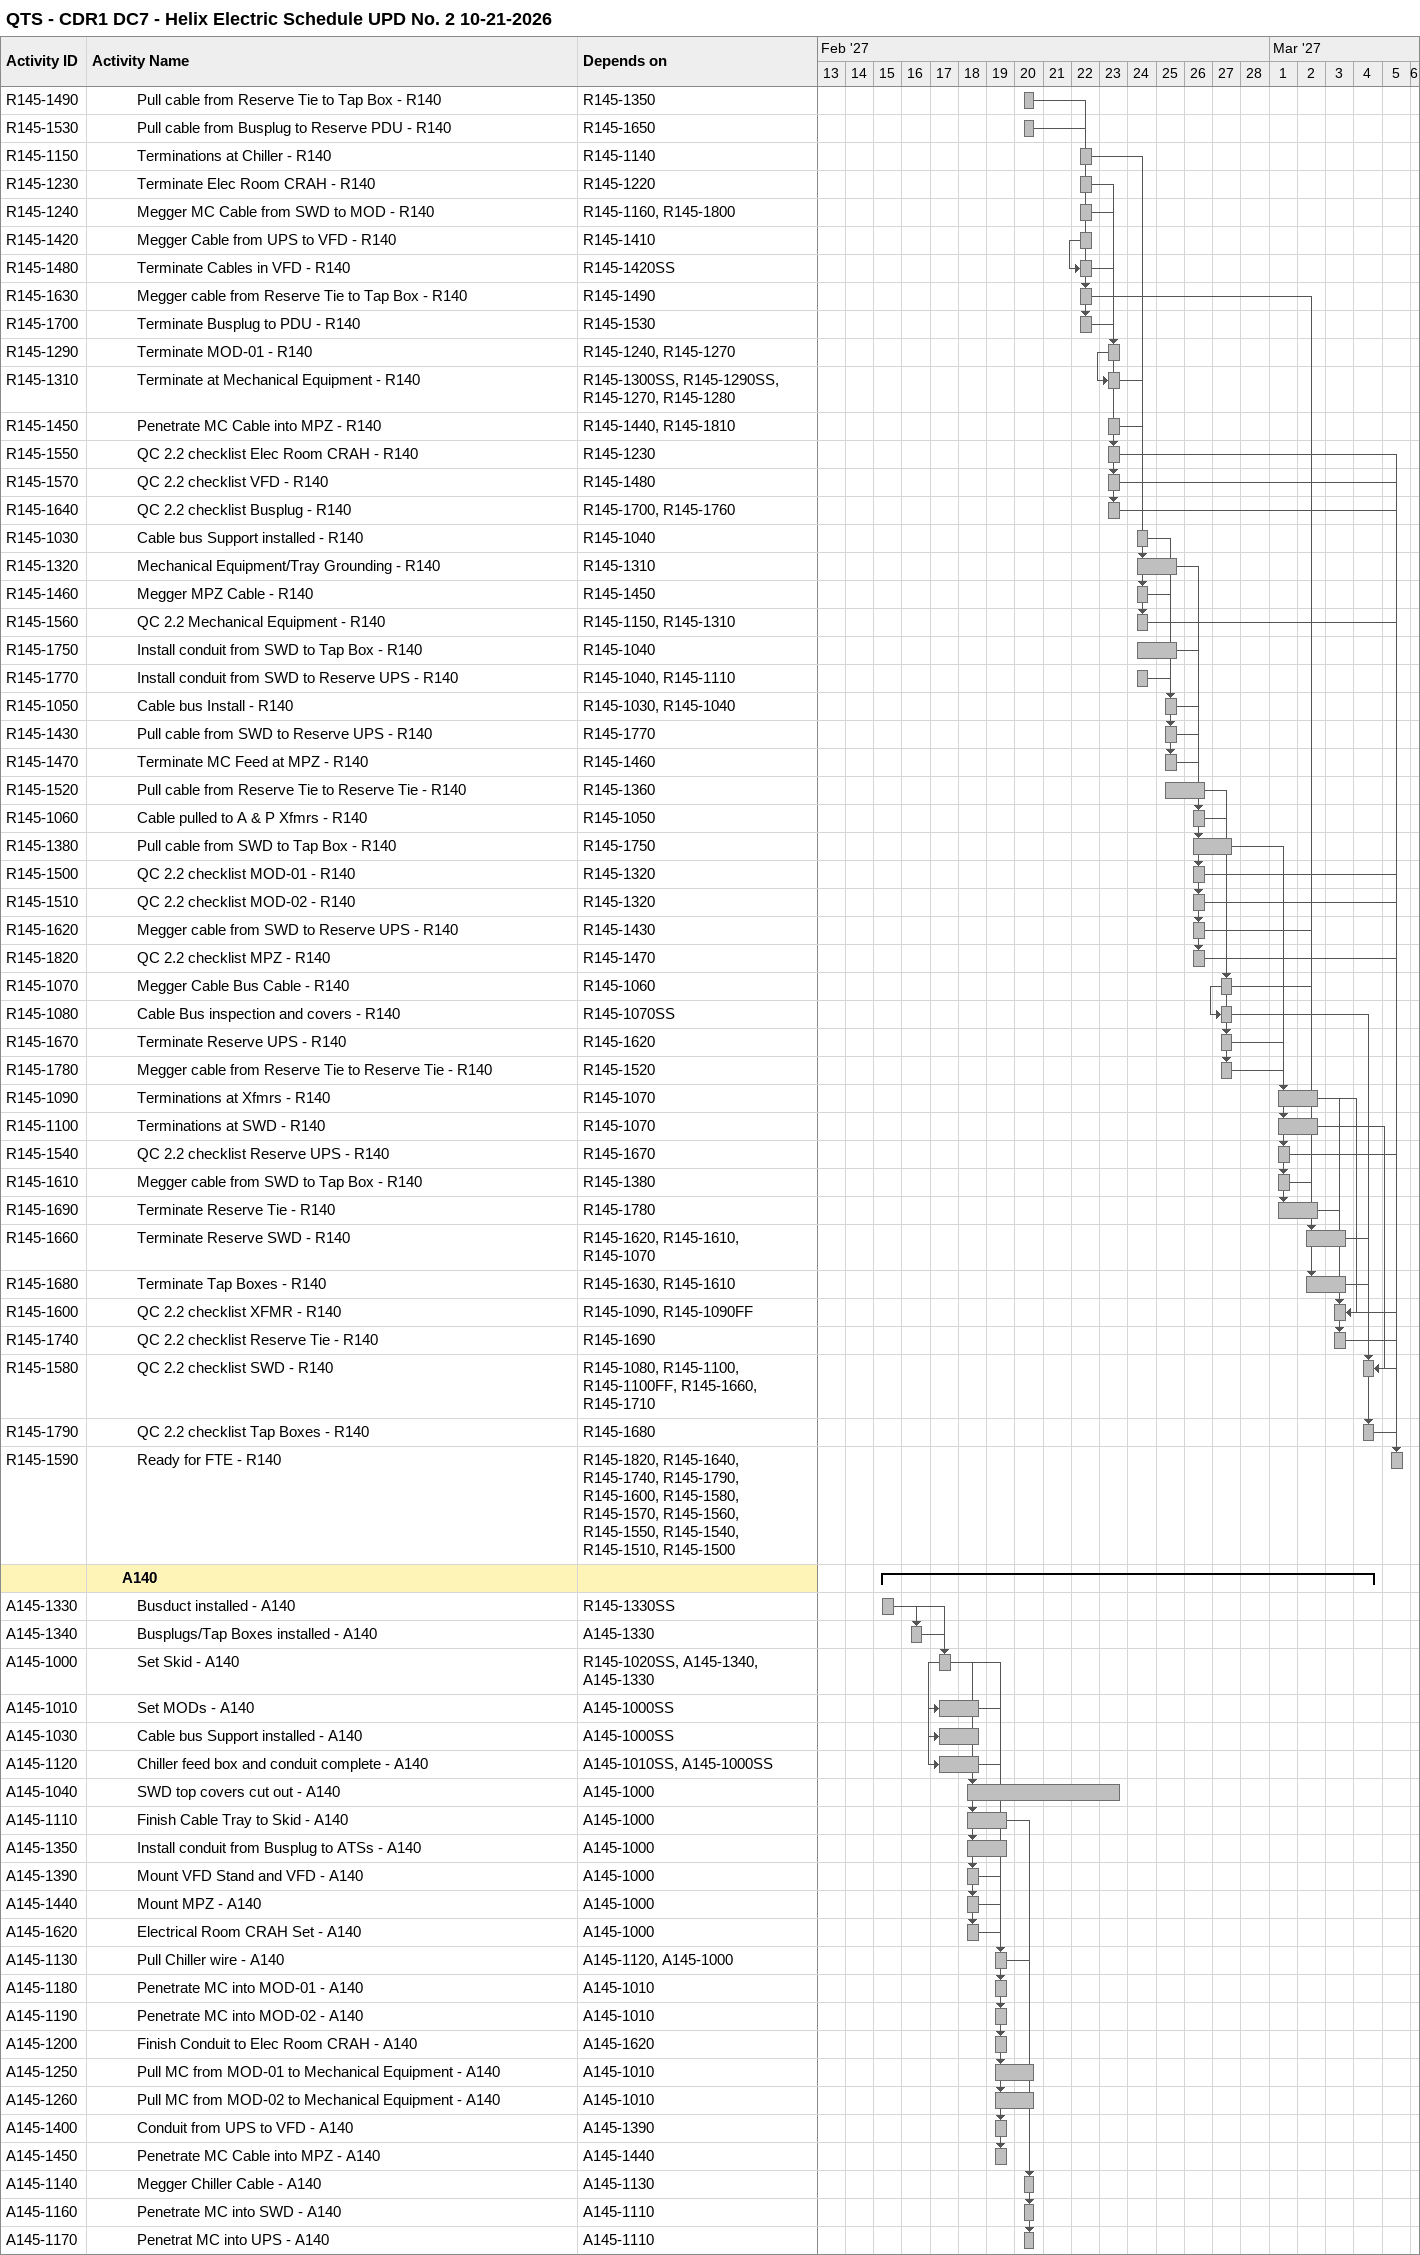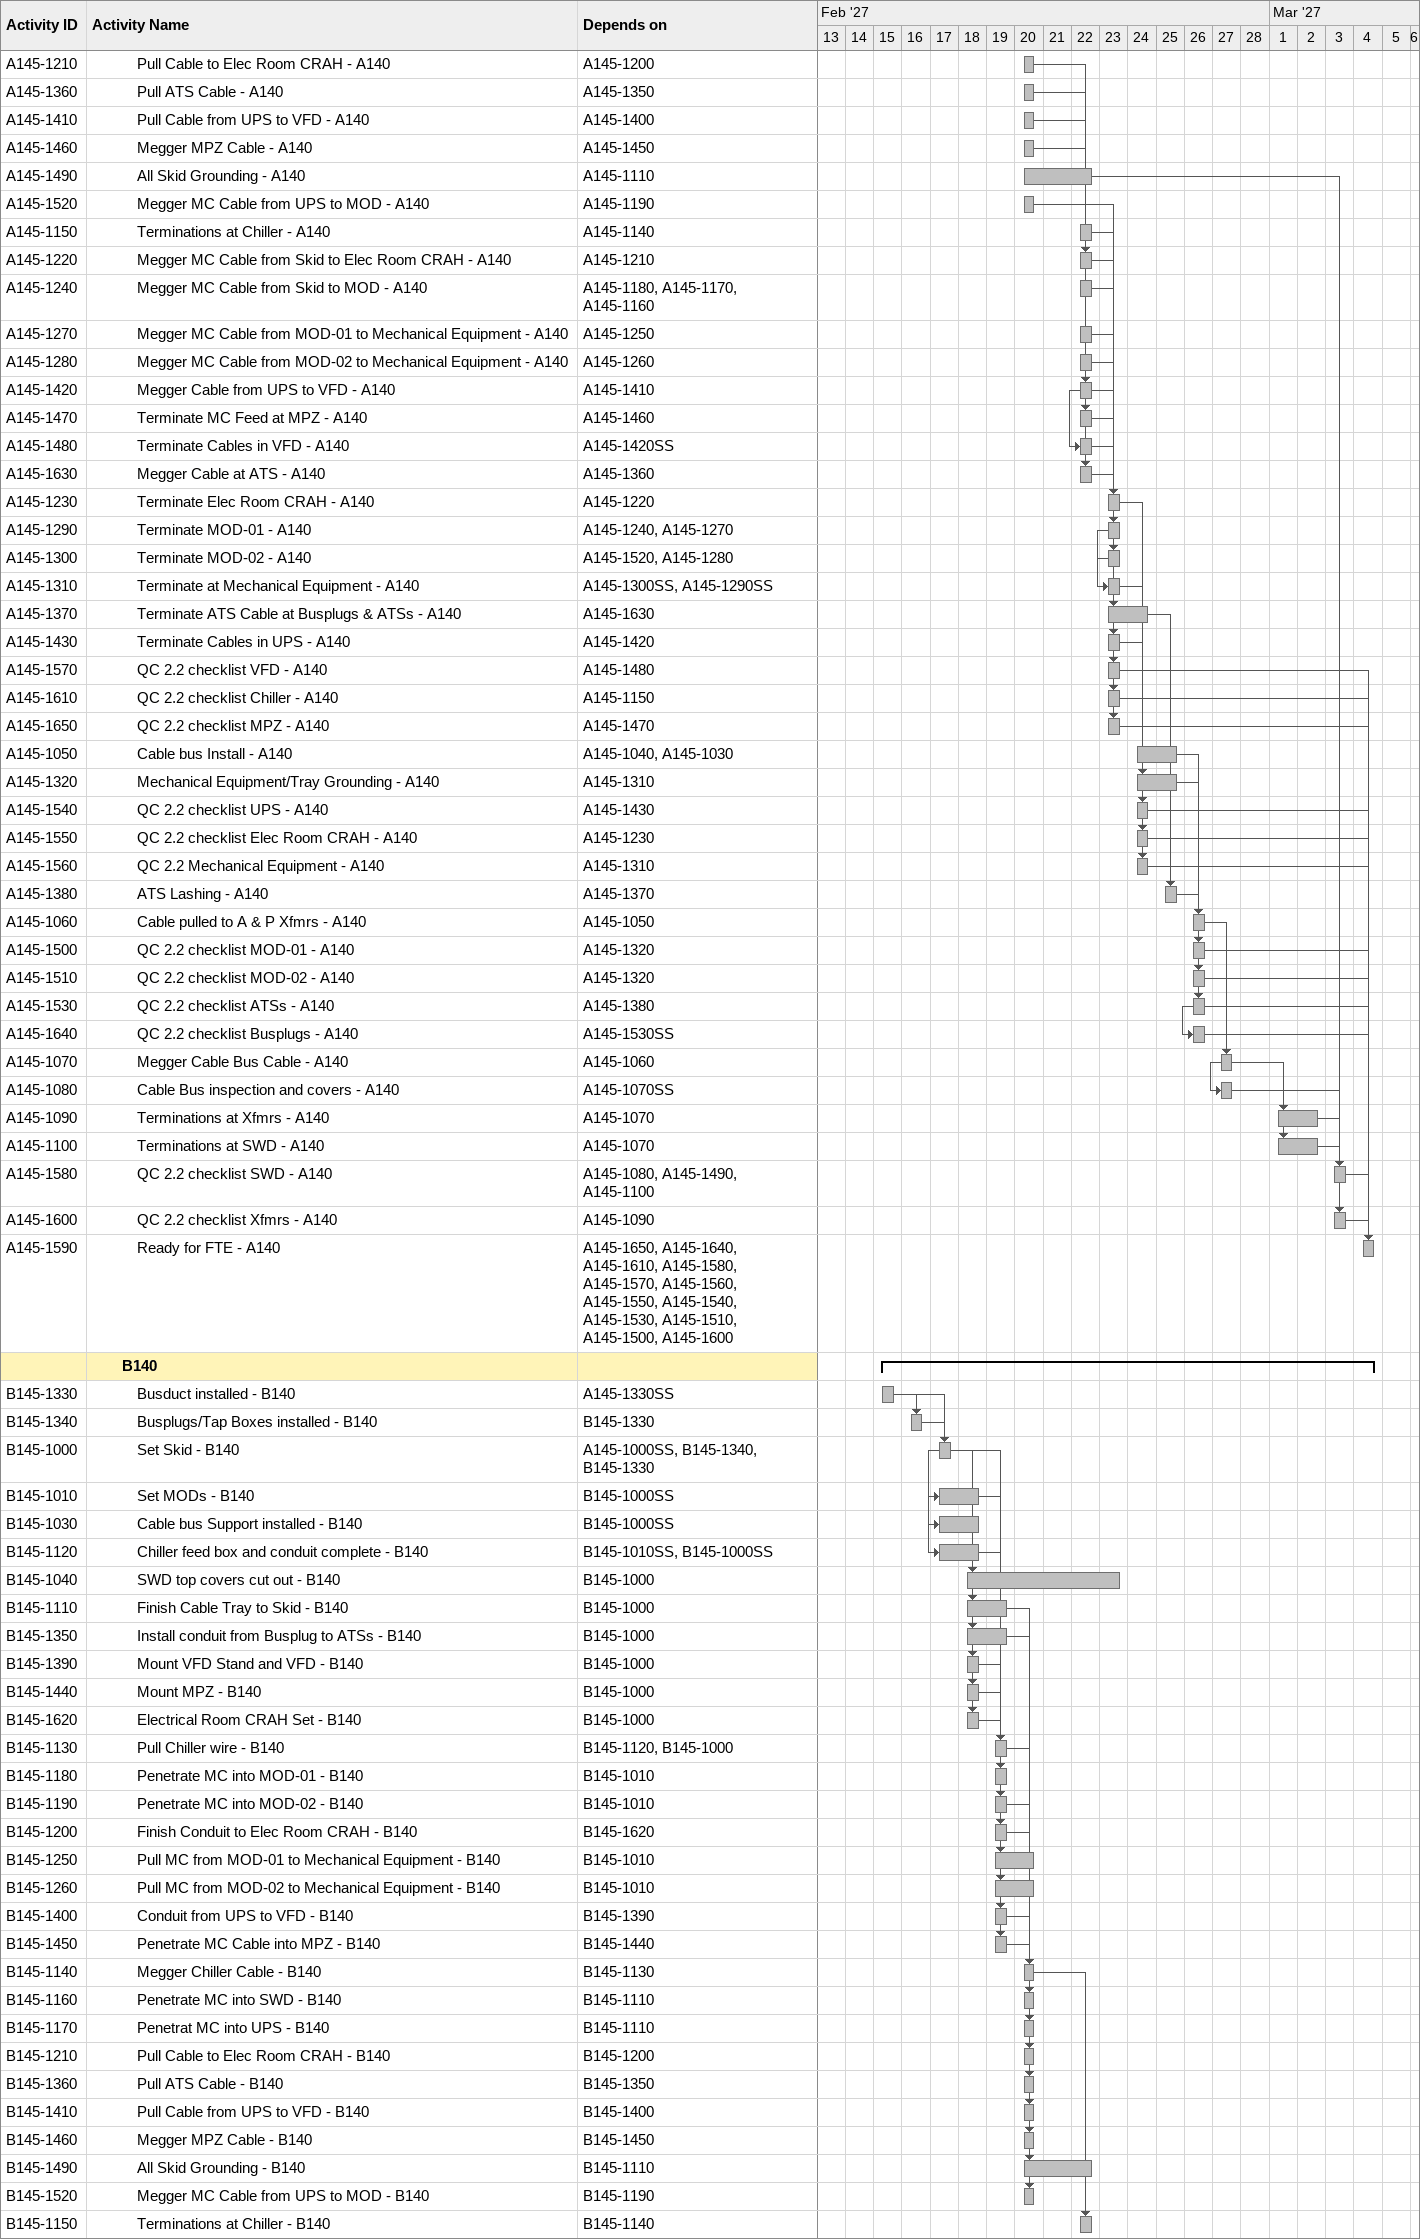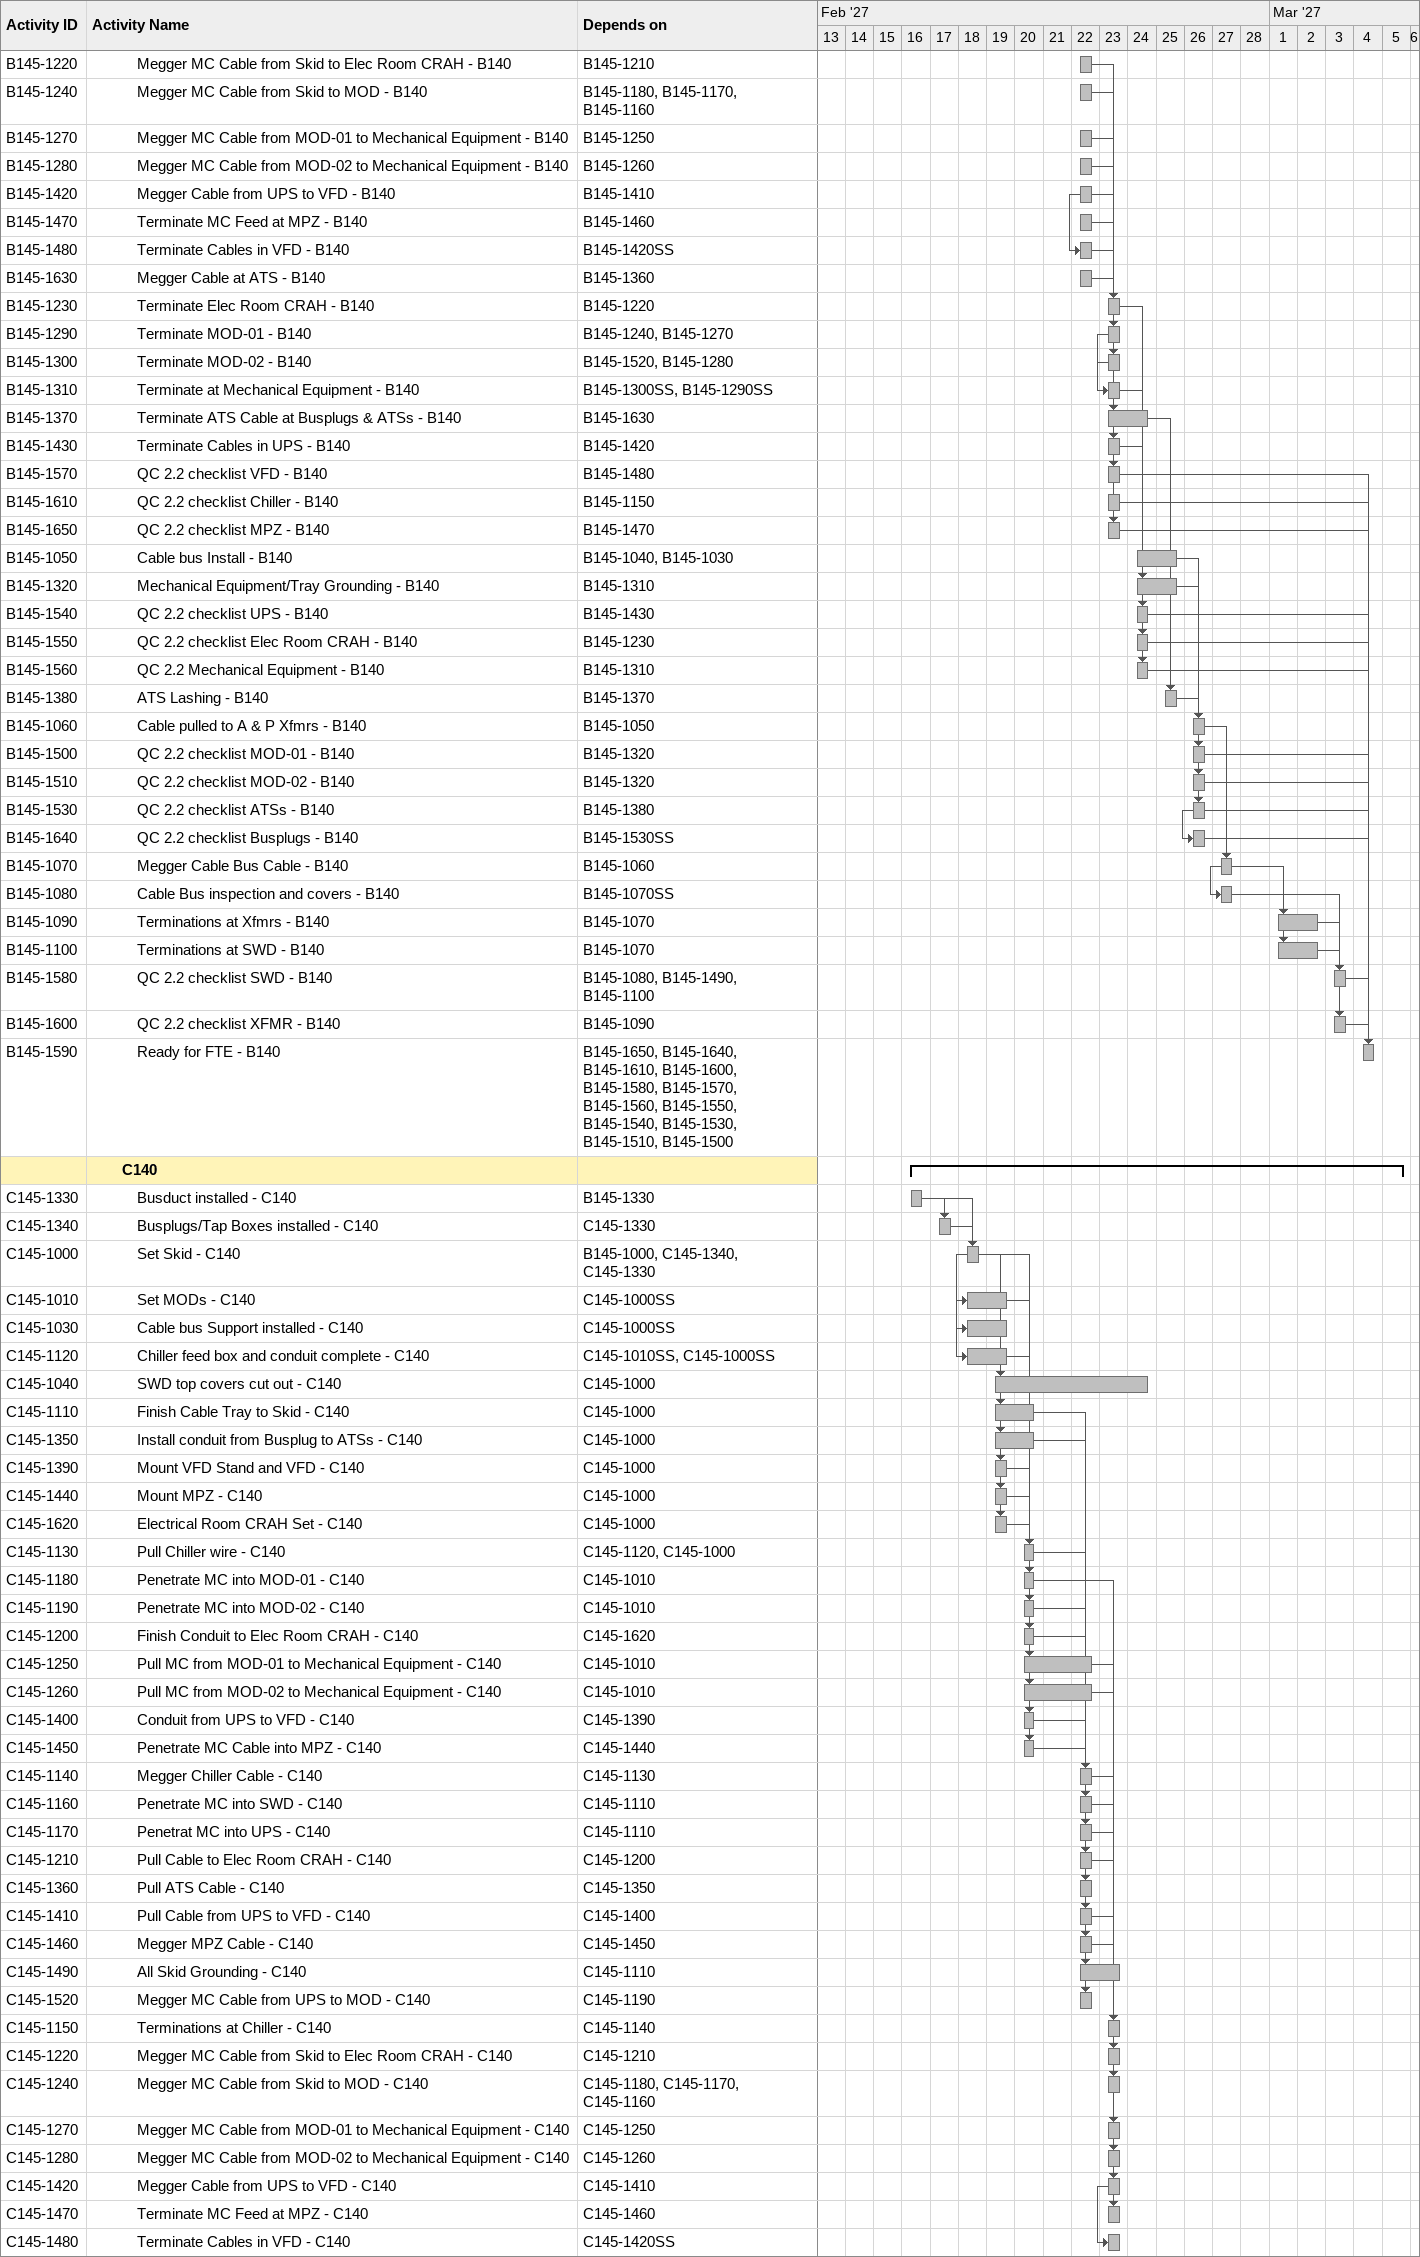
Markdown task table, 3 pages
QTS - CDR1 DC7 - Helix Electric Schedule UPD No. 2 10-21-2026

| ID | Level | Task | Start | Finish | Predecessors |
|---|---|---|---|---|---|
| R145-1490 | 4 | Pull cable from Reserve Tie to Tap Box - R140 | 2027-02-20 | 2027-02-20 | R145-1350 |
| R145-1530 | 4 | Pull cable from Busplug to Reserve PDU - R140 | 2027-02-20 | 2027-02-20 | R145-1650 |
| R145-1150 | 4 | Terminations at Chiller - R140 | 2027-02-22 | 2027-02-22 | R145-1140 |
| R145-1230 | 4 | Terminate Elec Room CRAH - R140 | 2027-02-22 | 2027-02-22 | R145-1220 |
| R145-1240 | 4 | Megger MC Cable from SWD to MOD - R140 | 2027-02-22 | 2027-02-22 | R145-1160, R145-1800 |
| R145-1420 | 4 | Megger Cable from UPS to VFD - R140 | 2027-02-22 | 2027-02-22 | R145-1410 |
| R145-1480 | 4 | Terminate Cables in VFD - R140 | 2027-02-22 | 2027-02-22 | R145-1420SS |
| R145-1630 | 4 | Megger cable from Reserve Tie to Tap Box - R140 | 2027-02-22 | 2027-02-22 | R145-1490 |
| R145-1700 | 4 | Terminate Busplug to PDU - R140 | 2027-02-22 | 2027-02-22 | R145-1530 |
| R145-1290 | 4 | Terminate MOD-01 - R140 | 2027-02-23 | 2027-02-23 | R145-1240, R145-1270 |
| R145-1310 | 4 | Terminate at Mechanical Equipment - R140 | 2027-02-23 | 2027-02-23 | R145-1300SS, R145-1290SS, R145-1270, R145-1280 |
| R145-1450 | 4 | Penetrate MC Cable into MPZ - R140 | 2027-02-23 | 2027-02-23 | R145-1440, R145-1810 |
| R145-1550 | 4 | QC 2.2 checklist Elec Room CRAH - R140 | 2027-02-23 | 2027-02-23 | R145-1230 |
| R145-1570 | 4 | QC 2.2 checklist VFD - R140 | 2027-02-23 | 2027-02-23 | R145-1480 |
| R145-1640 | 4 | QC 2.2 checklist Busplug - R140 | 2027-02-23 | 2027-02-23 | R145-1700, R145-1760 |
| R145-1030 | 4 | Cable bus Support installed - R140 | 2027-02-24 | 2027-02-24 | R145-1040 |
| R145-1320 | 4 | Mechanical Equipment/Tray Grounding - R140 | 2027-02-24 | 2027-02-25 | R145-1310 |
| R145-1460 | 4 | Megger MPZ Cable - R140 | 2027-02-24 | 2027-02-24 | R145-1450 |
| R145-1560 | 4 | QC 2.2 Mechanical Equipment - R140 | 2027-02-24 | 2027-02-24 | R145-1150, R145-1310 |
| R145-1750 | 4 | Install conduit from SWD to Tap Box - R140 | 2027-02-24 | 2027-02-25 | R145-1040 |
| R145-1770 | 4 | Install conduit from SWD to Reserve UPS - R140 | 2027-02-24 | 2027-02-24 | R145-1040, R145-1110 |
| R145-1050 | 4 | Cable bus Install - R140 | 2027-02-25 | 2027-02-25 | R145-1030, R145-1040 |
| R145-1430 | 4 | Pull cable from SWD to Reserve UPS - R140 | 2027-02-25 | 2027-02-25 | R145-1770 |
| R145-1470 | 4 | Terminate MC Feed at MPZ - R140 | 2027-02-25 | 2027-02-25 | R145-1460 |
| R145-1520 | 4 | Pull cable from Reserve Tie to Reserve Tie - R140 | 2027-02-25 | 2027-02-26 | R145-1360 |
| R145-1060 | 4 | Cable pulled to A & P Xfmrs - R140 | 2027-02-26 | 2027-02-26 | R145-1050 |
| R145-1380 | 4 | Pull cable from SWD to Tap Box - R140 | 2027-02-26 | 2027-02-27 | R145-1750 |
| R145-1500 | 4 | QC 2.2 checklist MOD-01 - R140 | 2027-02-26 | 2027-02-26 | R145-1320 |
| R145-1510 | 4 | QC 2.2 checklist MOD-02 - R140 | 2027-02-26 | 2027-02-26 | R145-1320 |
| R145-1620 | 4 | Megger cable from SWD to Reserve UPS - R140 | 2027-02-26 | 2027-02-26 | R145-1430 |
| R145-1820 | 4 | QC 2.2 checklist MPZ - R140 | 2027-02-26 | 2027-02-26 | R145-1470 |
| R145-1070 | 4 | Megger Cable Bus Cable - R140 | 2027-02-27 | 2027-02-27 | R145-1060 |
| R145-1080 | 4 | Cable Bus inspection and covers - R140 | 2027-02-27 | 2027-02-27 | R145-1070SS |
| R145-1670 | 4 | Terminate Reserve UPS - R140 | 2027-02-27 | 2027-02-27 | R145-1620 |
| R145-1780 | 4 | Megger cable from Reserve Tie to Reserve Tie - R140 | 2027-02-27 | 2027-02-27 | R145-1520 |
| R145-1090 | 4 | Terminations at Xfmrs - R140 | 2027-03-01 | 2027-03-02 | R145-1070 |
| R145-1100 | 4 | Terminations at SWD - R140 | 2027-03-01 | 2027-03-02 | R145-1070 |
| R145-1540 | 4 | QC 2.2 checklist Reserve UPS - R140 | 2027-03-01 | 2027-03-01 | R145-1670 |
| R145-1610 | 4 | Megger cable from SWD to Tap Box - R140 | 2027-03-01 | 2027-03-01 | R145-1380 |
| R145-1690 | 4 | Terminate Reserve Tie - R140 | 2027-03-01 | 2027-03-02 | R145-1780 |
| R145-1660 | 4 | Terminate Reserve SWD - R140 | 2027-03-02 | 2027-03-03 | R145-1620, R145-1610, R145-1070 |
| R145-1680 | 4 | Terminate Tap Boxes - R140 | 2027-03-02 | 2027-03-03 | R145-1630, R145-1610 |
| R145-1600 | 4 | QC 2.2 checklist XFMR - R140 | 2027-03-03 | 2027-03-03 | R145-1090, R145-1090FF |
| R145-1740 | 4 | QC 2.2 checklist Reserve Tie - R140 | 2027-03-03 | 2027-03-03 | R145-1690 |
| R145-1580 | 4 | QC 2.2 checklist SWD - R140 | 2027-03-04 | 2027-03-04 | R145-1080, R145-1100, R145-1100FF, R145-1660, R145-1710 |
| R145-1790 | 4 | QC 2.2 checklist Tap Boxes - R140 | 2027-03-04 | 2027-03-04 | R145-1680 |
| R145-1590 | 4 | Ready for FTE - R140 | 2027-03-05 | 2027-03-05 | R145-1820, R145-1640, R145-1740, R145-1790, R145-1600, R145-1580, R145-1570, R145-1560, R145-1550, R145-1540, R145-1510, R145-1500 |
|  | 3 | **A140** | 2027-02-15 | 2027-03-04 |  |
| A145-1330 | 4 | Busduct installed - A140 | 2027-02-15 | 2027-02-15 | R145-1330SS |
| A145-1340 | 4 | Busplugs/Tap Boxes installed - A140 | 2027-02-16 | 2027-02-16 | A145-1330 |
| A145-1000 | 4 | Set Skid - A140 | 2027-02-17 | 2027-02-17 | R145-1020SS, A145-1340, A145-1330 |
| A145-1010 | 4 | Set MODs - A140 | 2027-02-17 | 2027-02-18 | A145-1000SS |
| A145-1030 | 4 | Cable bus Support installed - A140 | 2027-02-17 | 2027-02-18 | A145-1000SS |
| A145-1120 | 4 | Chiller feed box and conduit complete - A140 | 2027-02-17 | 2027-02-18 | A145-1010SS, A145-1000SS |
| A145-1040 | 4 | SWD top covers cut out - A140 | 2027-02-18 | 2027-02-23 | A145-1000 |
| A145-1110 | 4 | Finish Cable Tray to Skid - A140 | 2027-02-18 | 2027-02-19 | A145-1000 |
| A145-1350 | 4 | Install conduit from Busplug to ATSs - A140 | 2027-02-18 | 2027-02-19 | A145-1000 |
| A145-1390 | 4 | Mount VFD Stand and VFD - A140 | 2027-02-18 | 2027-02-18 | A145-1000 |
| A145-1440 | 4 | Mount MPZ - A140 | 2027-02-18 | 2027-02-18 | A145-1000 |
| A145-1620 | 4 | Electrical Room CRAH Set - A140 | 2027-02-18 | 2027-02-18 | A145-1000 |
| A145-1130 | 4 | Pull Chiller wire - A140 | 2027-02-19 | 2027-02-19 | A145-1120, A145-1000 |
| A145-1180 | 4 | Penetrate MC into MOD-01 - A140 | 2027-02-19 | 2027-02-19 | A145-1010 |
| A145-1190 | 4 | Penetrate MC into MOD-02 - A140 | 2027-02-19 | 2027-02-19 | A145-1010 |
| A145-1200 | 4 | Finish Conduit to Elec Room CRAH - A140 | 2027-02-19 | 2027-02-19 | A145-1620 |
| A145-1250 | 4 | Pull MC from MOD-01 to Mechanical Equipment - A140 | 2027-02-19 | 2027-02-20 | A145-1010 |
| A145-1260 | 4 | Pull MC from MOD-02 to Mechanical Equipment - A140 | 2027-02-19 | 2027-02-20 | A145-1010 |
| A145-1400 | 4 | Conduit from UPS to VFD - A140 | 2027-02-19 | 2027-02-19 | A145-1390 |
| A145-1450 | 4 | Penetrate MC Cable into MPZ - A140 | 2027-02-19 | 2027-02-19 | A145-1440 |
| A145-1140 | 4 | Megger Chiller Cable - A140 | 2027-02-20 | 2027-02-20 | A145-1130 |
| A145-1160 | 4 | Penetrate MC into SWD - A140 | 2027-02-20 | 2027-02-20 | A145-1110 |
| A145-1170 | 4 | Penetrat MC into UPS - A140 | 2027-02-20 | 2027-02-20 | A145-1110 |
| A145-1210 | 4 | Pull Cable to Elec Room CRAH - A140 | 2027-02-20 | 2027-02-20 | A145-1200 |
| A145-1360 | 4 | Pull ATS Cable - A140 | 2027-02-20 | 2027-02-20 | A145-1350 |
| A145-1410 | 4 | Pull Cable from UPS to VFD - A140 | 2027-02-20 | 2027-02-20 | A145-1400 |
| A145-1460 | 4 | Megger MPZ Cable - A140 | 2027-02-20 | 2027-02-20 | A145-1450 |
| A145-1490 | 4 | All Skid Grounding - A140 | 2027-02-20 | 2027-02-22 | A145-1110 |
| A145-1520 | 4 | Megger MC Cable from UPS to MOD - A140 | 2027-02-20 | 2027-02-20 | A145-1190 |
| A145-1150 | 4 | Terminations at Chiller - A140 | 2027-02-22 | 2027-02-22 | A145-1140 |
| A145-1220 | 4 | Megger MC Cable from Skid to Elec Room CRAH - A140 | 2027-02-22 | 2027-02-22 | A145-1210 |
| A145-1240 | 4 | Megger MC Cable from Skid to MOD - A140 | 2027-02-22 | 2027-02-22 | A145-1180, A145-1170, A145-1160 |
| A145-1270 | 4 | Megger MC Cable from MOD-01 to Mechanical Equipment - A140 | 2027-02-22 | 2027-02-22 | A145-1250 |
| A145-1280 | 4 | Megger MC Cable from MOD-02 to Mechanical Equipment - A140 | 2027-02-22 | 2027-02-22 | A145-1260 |
| A145-1420 | 4 | Megger Cable from UPS to VFD - A140 | 2027-02-22 | 2027-02-22 | A145-1410 |
| A145-1470 | 4 | Terminate MC Feed at MPZ - A140 | 2027-02-22 | 2027-02-22 | A145-1460 |
| A145-1480 | 4 | Terminate Cables in VFD - A140 | 2027-02-22 | 2027-02-22 | A145-1420SS |
| A145-1630 | 4 | Megger Cable at ATS - A140 | 2027-02-22 | 2027-02-22 | A145-1360 |
| A145-1230 | 4 | Terminate Elec Room CRAH - A140 | 2027-02-23 | 2027-02-23 | A145-1220 |
| A145-1290 | 4 | Terminate MOD-01 - A140 | 2027-02-23 | 2027-02-23 | A145-1240, A145-1270 |
| A145-1300 | 4 | Terminate MOD-02 - A140 | 2027-02-23 | 2027-02-23 | A145-1520, A145-1280 |
| A145-1310 | 4 | Terminate at Mechanical Equipment - A140 | 2027-02-23 | 2027-02-23 | A145-1300SS, A145-1290SS |
| A145-1370 | 4 | Terminate ATS Cable at Busplugs & ATSs - A140 | 2027-02-23 | 2027-02-24 | A145-1630 |
| A145-1430 | 4 | Terminate Cables in UPS - A140 | 2027-02-23 | 2027-02-23 | A145-1420 |
| A145-1570 | 4 | QC 2.2 checklist VFD - A140 | 2027-02-23 | 2027-02-23 | A145-1480 |
| A145-1610 | 4 | QC 2.2 checklist Chiller - A140 | 2027-02-23 | 2027-02-23 | A145-1150 |
| A145-1650 | 4 | QC 2.2 checklist MPZ - A140 | 2027-02-23 | 2027-02-23 | A145-1470 |
| A145-1050 | 4 | Cable bus Install - A140 | 2027-02-24 | 2027-02-25 | A145-1040, A145-1030 |
| A145-1320 | 4 | Mechanical Equipment/Tray Grounding - A140 | 2027-02-24 | 2027-02-25 | A145-1310 |
| A145-1540 | 4 | QC 2.2 checklist UPS - A140 | 2027-02-24 | 2027-02-24 | A145-1430 |
| A145-1550 | 4 | QC 2.2 checklist Elec Room CRAH - A140 | 2027-02-24 | 2027-02-24 | A145-1230 |
| A145-1560 | 4 | QC 2.2 Mechanical Equipment - A140 | 2027-02-24 | 2027-02-24 | A145-1310 |
| A145-1380 | 4 | ATS Lashing - A140 | 2027-02-25 | 2027-02-25 | A145-1370 |
| A145-1060 | 4 | Cable pulled to A & P Xfmrs - A140 | 2027-02-26 | 2027-02-26 | A145-1050 |
| A145-1500 | 4 | QC 2.2 checklist MOD-01 - A140 | 2027-02-26 | 2027-02-26 | A145-1320 |
| A145-1510 | 4 | QC 2.2 checklist MOD-02 - A140 | 2027-02-26 | 2027-02-26 | A145-1320 |
| A145-1530 | 4 | QC 2.2 checklist ATSs - A140 | 2027-02-26 | 2027-02-26 | A145-1380 |
| A145-1640 | 4 | QC 2.2 checklist Busplugs - A140 | 2027-02-26 | 2027-02-26 | A145-1530SS |
| A145-1070 | 4 | Megger Cable Bus Cable - A140 | 2027-02-27 | 2027-02-27 | A145-1060 |
| A145-1080 | 4 | Cable Bus inspection and covers - A140 | 2027-02-27 | 2027-02-27 | A145-1070SS |
| A145-1090 | 4 | Terminations at Xfmrs - A140 | 2027-03-01 | 2027-03-02 | A145-1070 |
| A145-1100 | 4 | Terminations at SWD - A140 | 2027-03-01 | 2027-03-02 | A145-1070 |
| A145-1580 | 4 | QC 2.2 checklist SWD - A140 | 2027-03-03 | 2027-03-03 | A145-1080, A145-1490, A145-1100 |
| A145-1600 | 4 | QC 2.2 checklist Xfmrs - A140 | 2027-03-03 | 2027-03-03 | A145-1090 |
| A145-1590 | 4 | Ready for FTE - A140 | 2027-03-04 | 2027-03-04 | A145-1650, A145-1640, A145-1610, A145-1580, A145-1570, A145-1560, A145-1550, A145-1540, A145-1530, A145-1510, A145-1500, A145-1600 |
|  | 3 | **B140** | 2027-02-15 | 2027-03-04 |  |
| B145-1330 | 4 | Busduct installed - B140 | 2027-02-15 | 2027-02-15 | A145-1330SS |
| B145-1340 | 4 | Busplugs/Tap Boxes installed - B140 | 2027-02-16 | 2027-02-16 | B145-1330 |
| B145-1000 | 4 | Set Skid - B140 | 2027-02-17 | 2027-02-17 | A145-1000SS, B145-1340, B145-1330 |
| B145-1010 | 4 | Set MODs - B140 | 2027-02-17 | 2027-02-18 | B145-1000SS |
| B145-1030 | 4 | Cable bus Support installed - B140 | 2027-02-17 | 2027-02-18 | B145-1000SS |
| B145-1120 | 4 | Chiller feed box and conduit complete - B140 | 2027-02-17 | 2027-02-18 | B145-1010SS, B145-1000SS |
| B145-1040 | 4 | SWD top covers cut out - B140 | 2027-02-18 | 2027-02-23 | B145-1000 |
| B145-1110 | 4 | Finish Cable Tray to Skid - B140 | 2027-02-18 | 2027-02-19 | B145-1000 |
| B145-1350 | 4 | Install conduit from Busplug to ATSs - B140 | 2027-02-18 | 2027-02-19 | B145-1000 |
| B145-1390 | 4 | Mount VFD Stand and VFD - B140 | 2027-02-18 | 2027-02-18 | B145-1000 |
| B145-1440 | 4 | Mount MPZ - B140 | 2027-02-18 | 2027-02-18 | B145-1000 |
| B145-1620 | 4 | Electrical Room CRAH Set - B140 | 2027-02-18 | 2027-02-18 | B145-1000 |
| B145-1130 | 4 | Pull Chiller wire - B140 | 2027-02-19 | 2027-02-19 | B145-1120, B145-1000 |
| B145-1180 | 4 | Penetrate MC into MOD-01 - B140 | 2027-02-19 | 2027-02-19 | B145-1010 |
| B145-1190 | 4 | Penetrate MC into MOD-02 - B140 | 2027-02-19 | 2027-02-19 | B145-1010 |
| B145-1200 | 4 | Finish Conduit to Elec Room CRAH - B140 | 2027-02-19 | 2027-02-19 | B145-1620 |
| B145-1250 | 4 | Pull MC from MOD-01 to Mechanical Equipment - B140 | 2027-02-19 | 2027-02-20 | B145-1010 |
| B145-1260 | 4 | Pull MC from MOD-02 to Mechanical Equipment - B140 | 2027-02-19 | 2027-02-20 | B145-1010 |
| B145-1400 | 4 | Conduit from UPS to VFD - B140 | 2027-02-19 | 2027-02-19 | B145-1390 |
| B145-1450 | 4 | Penetrate MC Cable into MPZ - B140 | 2027-02-19 | 2027-02-19 | B145-1440 |
| B145-1140 | 4 | Megger Chiller Cable - B140 | 2027-02-20 | 2027-02-20 | B145-1130 |
| B145-1160 | 4 | Penetrate MC into SWD - B140 | 2027-02-20 | 2027-02-20 | B145-1110 |
| B145-1170 | 4 | Penetrat MC into UPS - B140 | 2027-02-20 | 2027-02-20 | B145-1110 |
| B145-1210 | 4 | Pull Cable to Elec Room CRAH - B140 | 2027-02-20 | 2027-02-20 | B145-1200 |
| B145-1360 | 4 | Pull ATS Cable - B140 | 2027-02-20 | 2027-02-20 | B145-1350 |
| B145-1410 | 4 | Pull Cable from UPS to VFD - B140 | 2027-02-20 | 2027-02-20 | B145-1400 |
| B145-1460 | 4 | Megger MPZ Cable - B140 | 2027-02-20 | 2027-02-20 | B145-1450 |
| B145-1490 | 4 | All Skid Grounding - B140 | 2027-02-20 | 2027-02-22 | B145-1110 |
| B145-1520 | 4 | Megger MC Cable from UPS to MOD - B140 | 2027-02-20 | 2027-02-20 | B145-1190 |
| B145-1150 | 4 | Terminations at Chiller - B140 | 2027-02-22 | 2027-02-22 | B145-1140 |
| B145-1220 | 4 | Megger MC Cable from Skid to Elec Room CRAH - B140 | 2027-02-22 | 2027-02-22 | B145-1210 |
| B145-1240 | 4 | Megger MC Cable from Skid to MOD - B140 | 2027-02-22 | 2027-02-22 | B145-1180, B145-1170, B145-1160 |
| B145-1270 | 4 | Megger MC Cable from MOD-01 to Mechanical Equipment - B140 | 2027-02-22 | 2027-02-22 | B145-1250 |
| B145-1280 | 4 | Megger MC Cable from MOD-02 to Mechanical Equipment - B140 | 2027-02-22 | 2027-02-22 | B145-1260 |
| B145-1420 | 4 | Megger Cable from UPS to VFD - B140 | 2027-02-22 | 2027-02-22 | B145-1410 |
| B145-1470 | 4 | Terminate MC Feed at MPZ - B140 | 2027-02-22 | 2027-02-22 | B145-1460 |
| B145-1480 | 4 | Terminate Cables in VFD - B140 | 2027-02-22 | 2027-02-22 | B145-1420SS |
| B145-1630 | 4 | Megger Cable at ATS - B140 | 2027-02-22 | 2027-02-22 | B145-1360 |
| B145-1230 | 4 | Terminate Elec Room CRAH - B140 | 2027-02-23 | 2027-02-23 | B145-1220 |
| B145-1290 | 4 | Terminate MOD-01 - B140 | 2027-02-23 | 2027-02-23 | B145-1240, B145-1270 |
| B145-1300 | 4 | Terminate MOD-02 - B140 | 2027-02-23 | 2027-02-23 | B145-1520, B145-1280 |
| B145-1310 | 4 | Terminate at Mechanical Equipment - B140 | 2027-02-23 | 2027-02-23 | B145-1300SS, B145-1290SS |
| B145-1370 | 4 | Terminate ATS Cable at Busplugs & ATSs - B140 | 2027-02-23 | 2027-02-24 | B145-1630 |
| B145-1430 | 4 | Terminate Cables in UPS - B140 | 2027-02-23 | 2027-02-23 | B145-1420 |
| B145-1570 | 4 | QC 2.2 checklist VFD - B140 | 2027-02-23 | 2027-02-23 | B145-1480 |
| B145-1610 | 4 | QC 2.2 checklist Chiller - B140 | 2027-02-23 | 2027-02-23 | B145-1150 |
| B145-1650 | 4 | QC 2.2 checklist MPZ - B140 | 2027-02-23 | 2027-02-23 | B145-1470 |
| B145-1050 | 4 | Cable bus Install - B140 | 2027-02-24 | 2027-02-25 | B145-1040, B145-1030 |
| B145-1320 | 4 | Mechanical Equipment/Tray Grounding - B140 | 2027-02-24 | 2027-02-25 | B145-1310 |
| B145-1540 | 4 | QC 2.2 checklist UPS - B140 | 2027-02-24 | 2027-02-24 | B145-1430 |
| B145-1550 | 4 | QC 2.2 checklist Elec Room CRAH - B140 | 2027-02-24 | 2027-02-24 | B145-1230 |
| B145-1560 | 4 | QC 2.2 Mechanical Equipment - B140 | 2027-02-24 | 2027-02-24 | B145-1310 |
| B145-1380 | 4 | ATS Lashing - B140 | 2027-02-25 | 2027-02-25 | B145-1370 |
| B145-1060 | 4 | Cable pulled to A & P Xfmrs - B140 | 2027-02-26 | 2027-02-26 | B145-1050 |
| B145-1500 | 4 | QC 2.2 checklist MOD-01 - B140 | 2027-02-26 | 2027-02-26 | B145-1320 |
| B145-1510 | 4 | QC 2.2 checklist MOD-02 - B140 | 2027-02-26 | 2027-02-26 | B145-1320 |
| B145-1530 | 4 | QC 2.2 checklist ATSs - B140 | 2027-02-26 | 2027-02-26 | B145-1380 |
| B145-1640 | 4 | QC 2.2 checklist Busplugs - B140 | 2027-02-26 | 2027-02-26 | B145-1530SS |
| B145-1070 | 4 | Megger Cable Bus Cable - B140 | 2027-02-27 | 2027-02-27 | B145-1060 |
| B145-1080 | 4 | Cable Bus inspection and covers - B140 | 2027-02-27 | 2027-02-27 | B145-1070SS |
| B145-1090 | 4 | Terminations at Xfmrs - B140 | 2027-03-01 | 2027-03-02 | B145-1070 |
| B145-1100 | 4 | Terminations at SWD - B140 | 2027-03-01 | 2027-03-02 | B145-1070 |
| B145-1580 | 4 | QC 2.2 checklist SWD - B140 | 2027-03-03 | 2027-03-03 | B145-1080, B145-1490, B145-1100 |
| B145-1600 | 4 | QC 2.2 checklist XFMR - B140 | 2027-03-03 | 2027-03-03 | B145-1090 |
| B145-1590 | 4 | Ready for FTE - B140 | 2027-03-04 | 2027-03-04 | B145-1650, B145-1640, B145-1610, B145-1600, B145-1580, B145-1570, B145-1560, B145-1550, B145-1540, B145-1530, B145-1510, B145-1500 |
|  | 3 | **C140** | 2027-02-16 | 2027-03-05 |  |
| C145-1330 | 4 | Busduct installed - C140 | 2027-02-16 | 2027-02-16 | B145-1330 |
| C145-1340 | 4 | Busplugs/Tap Boxes installed - C140 | 2027-02-17 | 2027-02-17 | C145-1330 |
| C145-1000 | 4 | Set Skid - C140 | 2027-02-18 | 2027-02-18 | B145-1000, C145-1340, C145-1330 |
| C145-1010 | 4 | Set MODs - C140 | 2027-02-18 | 2027-02-19 | C145-1000SS |
| C145-1030 | 4 | Cable bus Support installed - C140 | 2027-02-18 | 2027-02-19 | C145-1000SS |
| C145-1120 | 4 | Chiller feed box and conduit complete - C140 | 2027-02-18 | 2027-02-19 | C145-1010SS, C145-1000SS |
| C145-1040 | 4 | SWD top covers cut out - C140 | 2027-02-19 | 2027-02-24 | C145-1000 |
| C145-1110 | 4 | Finish Cable Tray to Skid - C140 | 2027-02-19 | 2027-02-20 | C145-1000 |
| C145-1350 | 4 | Install conduit from Busplug to ATSs - C140 | 2027-02-19 | 2027-02-20 | C145-1000 |
| C145-1390 | 4 | Mount VFD Stand and VFD - C140 | 2027-02-19 | 2027-02-19 | C145-1000 |
| C145-1440 | 4 | Mount MPZ - C140 | 2027-02-19 | 2027-02-19 | C145-1000 |
| C145-1620 | 4 | Electrical Room CRAH Set - C140 | 2027-02-19 | 2027-02-19 | C145-1000 |
| C145-1130 | 4 | Pull Chiller wire - C140 | 2027-02-20 | 2027-02-20 | C145-1120, C145-1000 |
| C145-1180 | 4 | Penetrate MC into MOD-01 - C140 | 2027-02-20 | 2027-02-20 | C145-1010 |
| C145-1190 | 4 | Penetrate MC into MOD-02 - C140 | 2027-02-20 | 2027-02-20 | C145-1010 |
| C145-1200 | 4 | Finish Conduit to Elec Room CRAH - C140 | 2027-02-20 | 2027-02-20 | C145-1620 |
| C145-1250 | 4 | Pull MC from MOD-01 to Mechanical Equipment - C140 | 2027-02-20 | 2027-02-22 | C145-1010 |
| C145-1260 | 4 | Pull MC from MOD-02 to Mechanical Equipment - C140 | 2027-02-20 | 2027-02-22 | C145-1010 |
| C145-1400 | 4 | Conduit from UPS to VFD - C140 | 2027-02-20 | 2027-02-20 | C145-1390 |
| C145-1450 | 4 | Penetrate MC Cable into MPZ - C140 | 2027-02-20 | 2027-02-20 | C145-1440 |
| C145-1140 | 4 | Megger Chiller Cable - C140 | 2027-02-22 | 2027-02-22 | C145-1130 |
| C145-1160 | 4 | Penetrate MC into SWD - C140 | 2027-02-22 | 2027-02-22 | C145-1110 |
| C145-1170 | 4 | Penetrat MC into UPS - C140 | 2027-02-22 | 2027-02-22 | C145-1110 |
| C145-1210 | 4 | Pull Cable to Elec Room CRAH - C140 | 2027-02-22 | 2027-02-22 | C145-1200 |
| C145-1360 | 4 | Pull ATS Cable - C140 | 2027-02-22 | 2027-02-22 | C145-1350 |
| C145-1410 | 4 | Pull Cable from UPS to VFD - C140 | 2027-02-22 | 2027-02-22 | C145-1400 |
| C145-1460 | 4 | Megger MPZ Cable - C140 | 2027-02-22 | 2027-02-22 | C145-1450 |
| C145-1490 | 4 | All Skid Grounding - C140 | 2027-02-22 | 2027-02-23 | C145-1110 |
| C145-1520 | 4 | Megger MC Cable from UPS to MOD - C140 | 2027-02-22 | 2027-02-22 | C145-1190 |
| C145-1150 | 4 | Terminations at Chiller - C140 | 2027-02-23 | 2027-02-23 | C145-1140 |
| C145-1220 | 4 | Megger MC Cable from Skid to Elec Room CRAH - C140 | 2027-02-23 | 2027-02-23 | C145-1210 |
| C145-1240 | 4 | Megger MC Cable from Skid to MOD - C140 | 2027-02-23 | 2027-02-23 | C145-1180, C145-1170, C145-1160 |
| C145-1270 | 4 | Megger MC Cable from MOD-01 to Mechanical Equipment - C140 | 2027-02-23 | 2027-02-23 | C145-1250 |
| C145-1280 | 4 | Megger MC Cable from MOD-02 to Mechanical Equipment - C140 | 2027-02-23 | 2027-02-23 | C145-1260 |
| C145-1420 | 4 | Megger Cable from UPS to VFD - C140 | 2027-02-23 | 2027-02-23 | C145-1410 |
| C145-1470 | 4 | Terminate MC Feed at MPZ - C140 | 2027-02-23 | 2027-02-23 | C145-1460 |
| C145-1480 | 4 | Terminate Cables in VFD - C140 | 2027-02-23 | 2027-02-23 | C145-1420SS |
